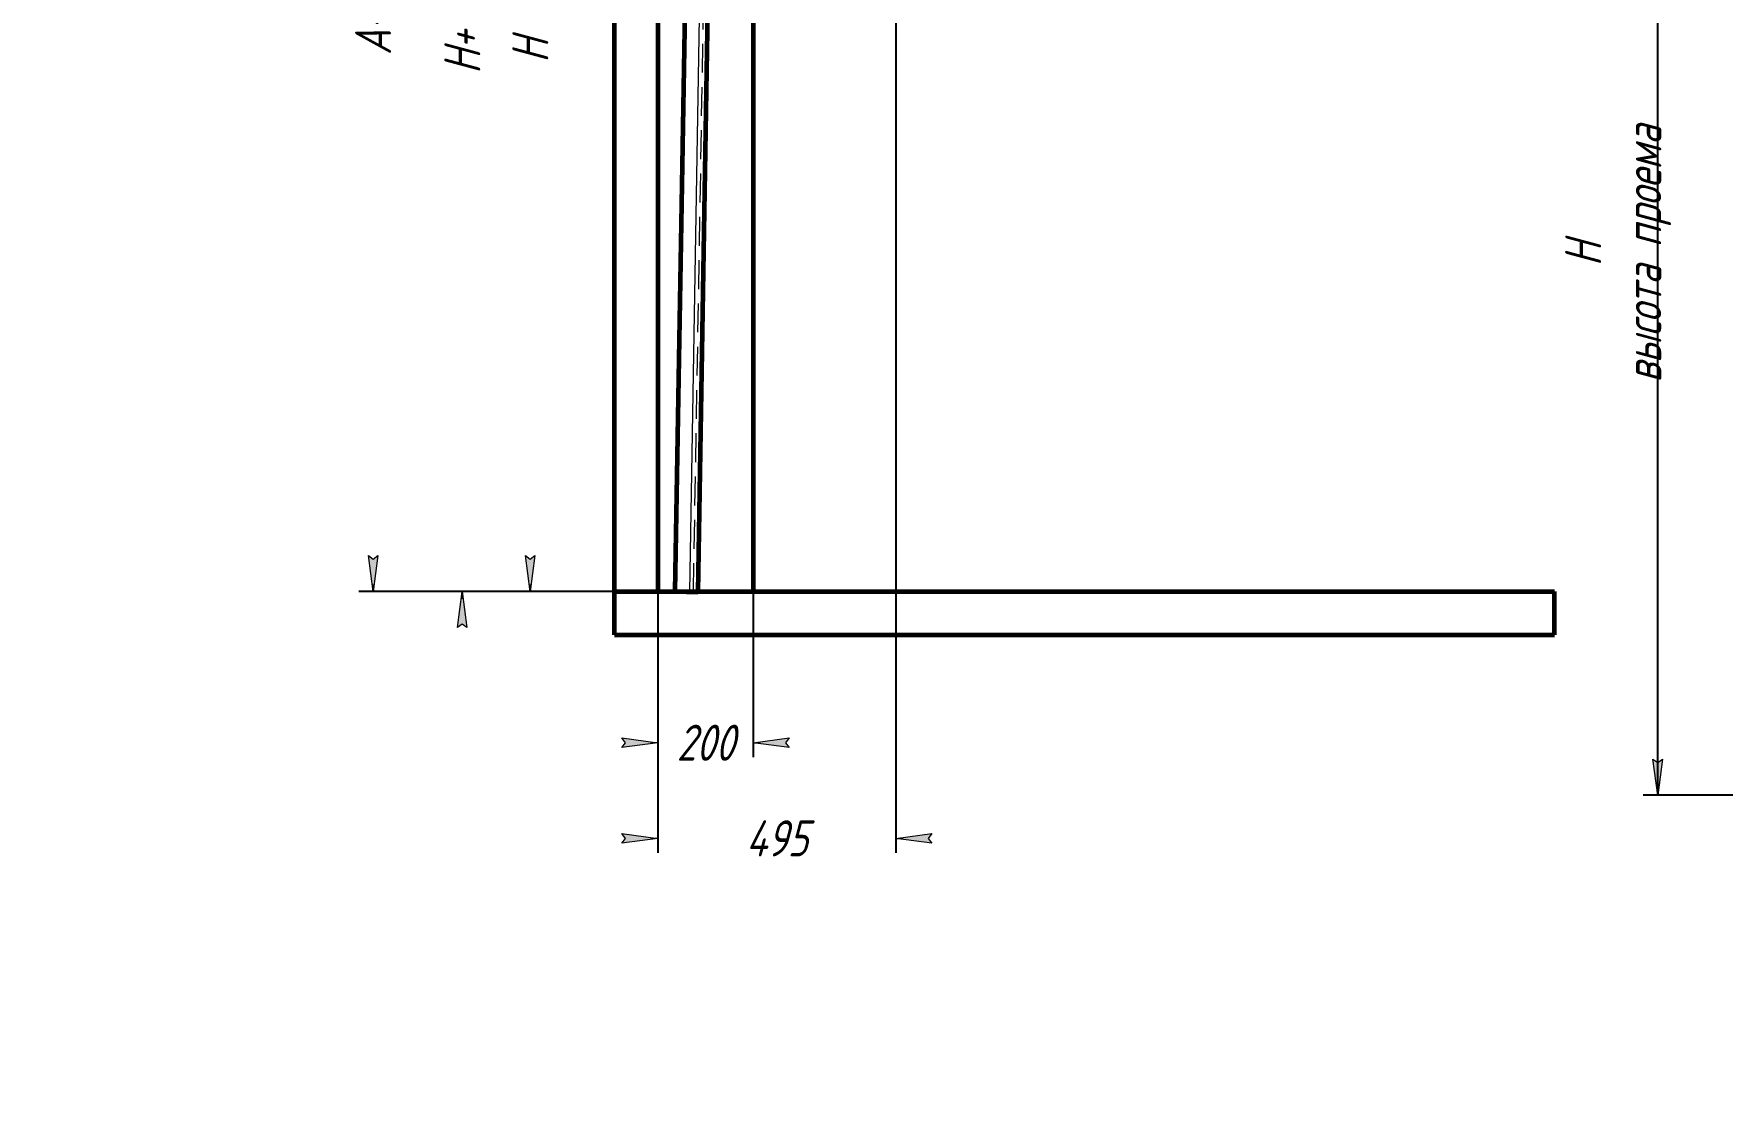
# Model space of a CAD drawing. Header units: millimetres. Extents: x 0 to 840, y 0 to 594.
# Drawn here: x 415 to 649.2, y 298.1 to 446 of the extents above; entities that cross this region are included whole.
import ezdxf

# ---------------------------------------------------------------- set-up
doc = ezdxf.new("R2010")
doc.units = ezdxf.units.MM
for name, pattern in [('K5LT_BASIC', [0]), ('K5LT_DASHED', [6, 4, -2]), ('K5LT_THIN', [0])]:
    doc.linetypes.add(name, pattern=pattern)
doc.layers.add('Системный слой', color=7, linetype='Continuous')
doc.styles.add('KDIMTEXTSTYLE', font='GOST_AU.SHX', dxfattribs={"width": 0.96, "oblique": 15, "height": 5})
doc.dimstyles.new('KDIMSTYLE (0.07)', dxfattribs={"dimtxt": 5, "dimasz": 1, "dimexe": 2, "dimexo": 0, "dimgap": 1, "dimtad": 1, "dimlfac": 15, "dimtxsty": 'KDIMTEXTSTYLE', "dimsah": 1, "dimcen": 0, "dimdle": 1, "dimadec": 0, "dimazin": 0, "dimtfac": 0.667, "dimtmove": 0, "dimatfit": 3, "dimfxl": 1, "dimtvp": 1, "dimtolj": 1, "dimtzin": 0, "dimarcsym": 0})

# ---------------------------------------------------------------- blocks, each defined once
blk = doc.blocks.new('KDIMARROW_01')
at = {"layer": 'Системный слой'}
blk.add_hatch(color=0, dxfattribs=at).paths.add_polyline_path([(0, 0), (-5, 0.66), (-4.5, 0), (-5, -0.66)])
at = {"layer": 'Системный слой', "color": 0, "linetype": 'K5LT_THIN', "lineweight": 18}
for p, q in [((-4.5, 0), (-5, 0.66)), ((-5, 0.66), (0, 0)), ((0, 0), (-5, -0.66)), ((-5, -0.66), (-4.5, 0)), ((0, 0), (-1, 0))]:
    blk.add_line(p, q, dxfattribs=at)
blk = doc.blocks.new('U132')
at = {"layer": 'Системный слой', "color": 5, "linetype": 'K5LT_BASIC', "lineweight": 60, "true_color": 0x0000ff}
for p, q in [((503.95, 368.73), (505.88, 481.35)), ((509, 481.35), (507.07, 368.65)), ((503.95, 368.73), (507.07, 368.65))]:
    blk.add_line(p, q, dxfattribs=at)
at = {"layer": 'Системный слой', "color": 7, "linetype": 'K5LT_THIN', "lineweight": 18}
blk.add_line((505.96, 368.68), (507.89, 481.35), dxfattribs=at)
at = {"layer": 'Системный слой', "color": 7, "linetype": 'K5LT_DASHED', "lineweight": 18}
blk.add_line((506.49, 368.67), (508.42, 481.35), dxfattribs=at)

msp = doc.modelspace()

# ---------------------------------------------------------------- linework, layer by layer
at = {"layer": 'Системный слой', "color": 5, "linetype": 'K5LT_BASIC', "lineweight": 60, "true_color": 0x0000ff}
for p, q in [((495.55064, 362.7275), (495.55064, 542.7275)), ((501.55064, 536.7275), (501.55064, 368.7275)), ((514.75064, 496.63154), (514.75064, 368.7275)), ((495.55064, 368.7275), (501.55064, 368.7275)), ((495.55064, 368.7275), (625.87064, 368.7275)), ((625.87064, 362.7275), (625.87064, 368.7275)), ((495.55064, 362.7275), (625.87064, 362.7275))]:
    msp.add_line(p, q, dxfattribs=at)

# ---------------------------------------------------------------- block references
at = {"layer": 'Системный слой'}
msp.add_blockref('U132', (0, 0), dxfattribs=at)

# ---------------------------------------------------------------- dimensions: what is measured, and where the dimension line sits
at = {"layer": 'Системный слой', "color": 7}
for base, p1, p2, location, text in [((462.05663, 529.2875), (501.55064, 368.7275), (508.21064, 529.2875), (462.05663, 449.0075), '\\H5.0;\\W0.965;\\Q15;\\H5.0;\\W0.965;\\Q15;\\Q15;A+59'), ((474.41565, 368.7275), (531.37336, 524.83154), (501.55064, 368.7275), (474.41565, 446.77952), '\\H5.0;\\W0.965;\\Q15;\\H5.0;\\W0.965;\\Q15;\\Q15;H+110'), ((483.84417, 518.7275), (495.55064, 368.7275), (495.55064, 518.7275), (483.84417, 443.7275), '\\H5.0;\\W0.965;\\Q15;\\H5.0;\\W0.965;\\Q15;\\Q15;H')]:
    msp.add_linear_dim(base=base, p1=p1, p2=p2, angle=90, location=location, text=text, dimstyle='KDIMSTYLE (0.07)', override={"dimexo": 0, "dimblk1": 'KDIMARROW_01', "dimblk2": 'KDIMARROW_01', "dimse1": 0, "dimse2": 0, "dimclrt": 7, "dimtolj": 1}, dxfattribs=at).render()
msp.add_linear_dim(base=(501.55064, 334.51815), p1=(534.55064, 517.63154), p2=(501.55064, 371.96678), location=(518.05064, 334.51815), dimstyle='KDIMSTYLE (0.07)', override={"dimexo": 0, "dimpost": '\\H5.0;\\W0.965;\\Q15;<>', "dimblk1": 'KDIMARROW_01', "dimblk2": 'KDIMARROW_01', "dimse1": 0, "dimse2": 0, "dimclrt": 7, "dimtolj": 1}, dxfattribs=at).render()
msp.add_linear_dim(base=(640.20756, 490.51644), p1=(668.58776, 340.51644), p2=(668.58776, 490.51644), angle=90, text='\\H5.0;\\W0.965;\\Q15;\\H5.0;\\W0.965;\\Q15;\\Q15;H\\X\\H5.0;\\W0.965;\\Q15;\\Q15;высота проема', dimstyle='KDIMSTYLE (0.07)', override={"dimexo": 0, "dimblk1": 'KDIMARROW_01', "dimblk2": 'KDIMARROW_01', "dimse1": 0, "dimse2": 0, "dimclrt": 7, "dimtolj": 1}, dxfattribs=at).render()
msp.add_linear_dim(base=(501.55064, 347.77449), p1=(514.75064, 368.7275), p2=(501.55064, 368.7275), location=(508.15064, 347.77449), text='\\H5.0;\\W0.965;\\Q15;\\H5.0;\\W0.965;\\Q15;\\Q15;200', dimstyle='KDIMSTYLE (0.07)', override={"dimexo": 0, "dimblk1": 'KDIMARROW_01', "dimblk2": 'KDIMARROW_01', "dimse1": 0, "dimse2": 0, "dimclrt": 7, "dimtolj": 1}, dxfattribs=at).render()

doc.saveas('drawing.dxf')
